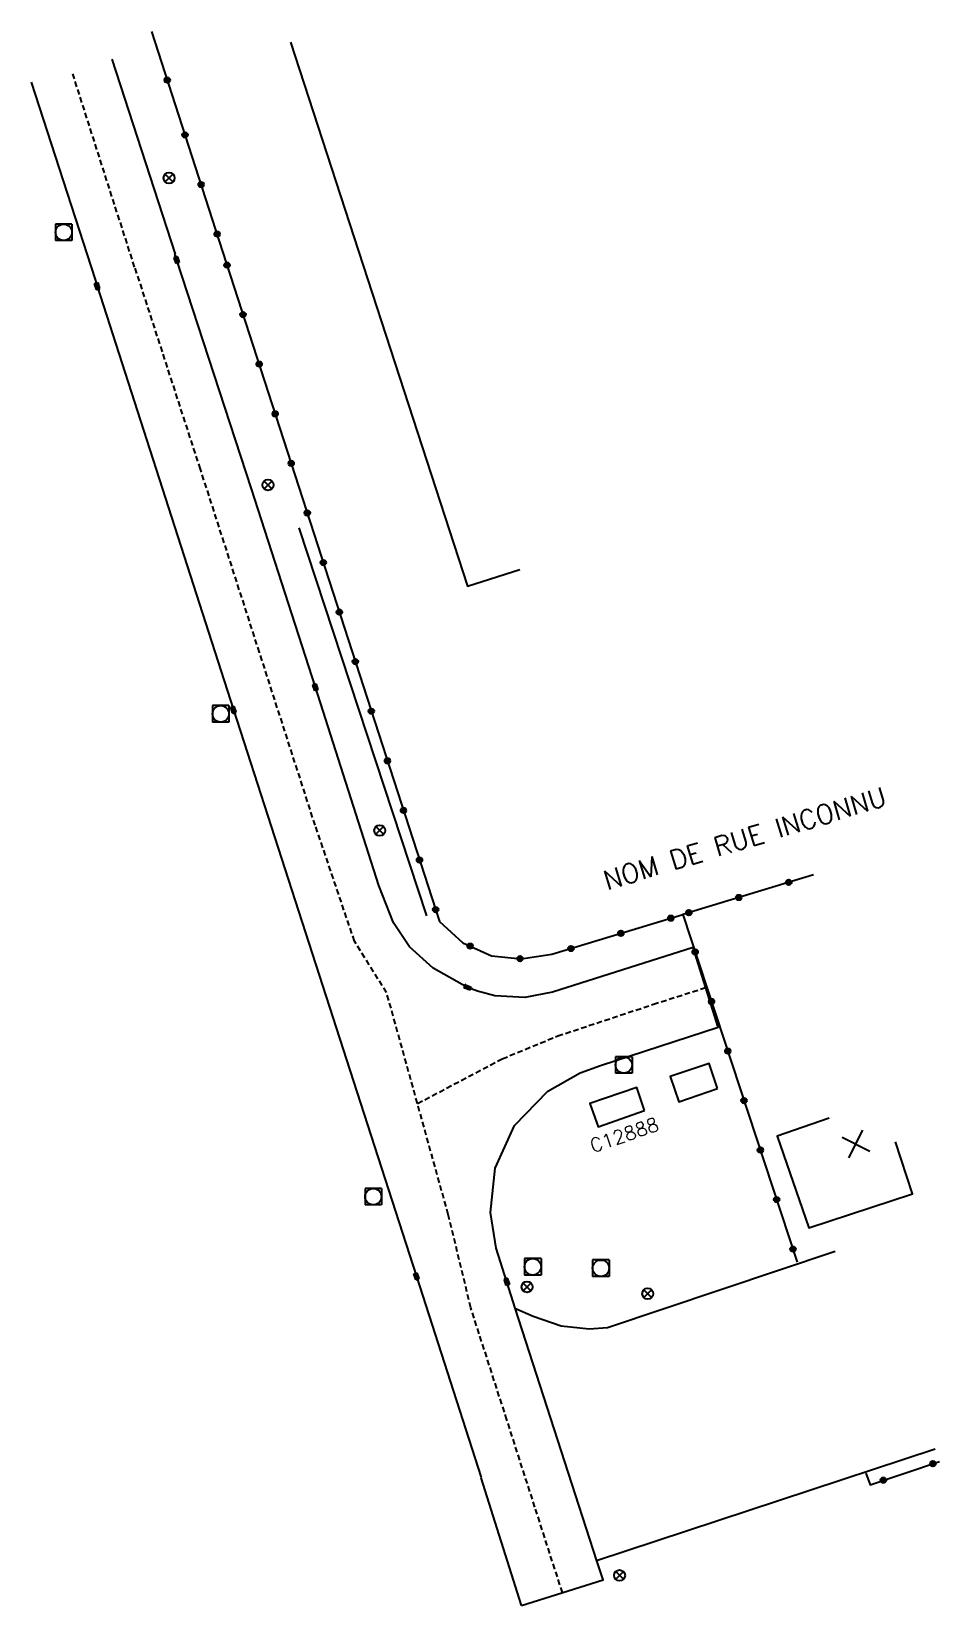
# Model space of a CAD drawing. Header units: millimetres. Extents: x 132000 to 133000, y 130999 to 132002.
# Drawn here: x 132492.2 to 132574.9, y 131000.1 to 131143.6 of the extents above; entities that cross this region are included whole.
import ezdxf
from ezdxf.enums import TextEntityAlignment as Align

# ---------------------------------------------------------------- set-up
doc = ezdxf.new("R2010")
doc.units = ezdxf.units.MM
doc.linetypes.add('DASHED', pattern=[0.75, 0.5, -0.25])
doc.layers.get('0').update_dxf_attribs({"linetype": 'CONTINUOUS'})
for name, color, linetype in [('W0001', 6, 'DASHED'), ('W0008', 7, 'CONTINUOUS'), ('W0100', 7, 'CONTINUOUS'), ('W0302', 3, 'CONTINUOUS'), ('W0322', 7, 'CONTINUOUS'), ('W0400', 7, 'CONTINUOUS'), ('W0420', 7, 'CONTINUOUS'), ('W0469', 7, 'CONTINUOUS'), ('W0984', 7, 'CONTINUOUS'), ('W0989', 7, 'CONTINUOUS'), ('W0991', 7, 'CONTINUOUS')]:
    doc.layers.add(name, color=color, linetype=linetype)
doc.styles.get("Standard").update_dxf_attribs({"font": 'romans.shx', "width": 0.85})

# ---------------------------------------------------------------- blocks, each defined once
blk = doc.blocks.new('T420')
for p, q in [((0.75, 0.75), (-0.75, 0.75)), ((-0.75, 0.75), (-0.75, -0.75)), ((0.75, 0.75), (0.75, -0.75)), ((0.75, -0.75), (-0.75, -0.75))]:
    blk.add_line(p, q)
blk.add_ellipse((0, 0), major_axis=(-0.53, 0.53), ratio=1, start_param=3.926991, end_param=10.210176)
blk = doc.blocks.new('t322o')
at = {"color": 0, "linetype": 'Continuous'}
for radius in [0.25, 0.15]:
    blk.add_circle((0, 0), radius, dxfattribs=at)
blk = doc.blocks.new('T400')
for p, q in [((-0.15, 0.3), (0.15, 0.3)), ((-0.15, -0.25), (-0.15, 0.3)), ((-0.15, 0.15), (0.15, 0.15)), ((-0.15, 0), (0.15, 0)), ((0.15, 0.3), (0.15, -0.25)), ((-0.15, -0.15), (0.15, -0.15)), ((-0.15, -0.25), (-0.15, -0.3)), ((-0.15, -0.3), (0.15, -0.3)), ((0.15, -0.3), (0.15, -0.25))]:
    blk.add_line(p, q)
blk = doc.blocks.new('t991o')
at = {"color": 0, "linetype": 'Continuous'}
for p, q in [((-1, 1), (1, -1)), ((-1, -1), (1, 1))]:
    blk.add_line(p, q, dxfattribs=at)
blk = doc.blocks.new('T469')
at = {"color": 0, "linetype": 'Continuous', "flags": 128}
for points in [[(-0.35, 0.35), (0.35, -0.35)], [(-0.35, -0.35), (0.35, 0.35)]]:
    blk.add_lwpolyline(points, dxfattribs=at)
at = {"color": 0, "linetype": 'Continuous'}
blk.add_circle((0, 0), 0.5, dxfattribs=at)

msp = doc.modelspace()

# ---------------------------------------------------------------- linework, layer by layer
at = {"layer": 'W0001'}
for points in [[(132501.63, 131122.15), (132495.94, 131139.94)], [(132540.6, 131001.32), (132538.09, 131009.11), (132535.54, 131017.07), (132532.26, 131027.27), (132530.2, 131035.79), (132524.59, 131056.01), (132521.67, 131060.7), (132518.08, 131071.27), (132513.01, 131087.02), (132507.63, 131103.73), (132501.66, 131122.16)], [(132527.4, 131045.9), (132535.12, 131049.98), (132540.17, 131052.06), (132548.88, 131054.95), (132553.64, 131056.48)]]:
    msp.add_lwpolyline(points, dxfattribs=at)
at = {"layer": 'W0008'}
msp.add_line((132536.88, 131000.15), (132533.19, 131011.79), dxfattribs=at)
at = {"layer": 'W0008', "flags": 128}
msp.add_lwpolyline([(132499.57, 131141.11), (132505.32, 131123.32)], dxfattribs=at)
at = {"layer": 'W0008'}
for points in [[(132498.08, 131121.02), (132492.24, 131139.01)], [(132536.88, 131000.15), (132544.32, 131002.5), (132543.72, 131004.21), (132536.3, 131027.25), (132535.54, 131029.65), (132534.56, 131032.72), (132534.05, 131035.96), (132534.46, 131040.01), (132536.24, 131043.9), (132539.28, 131047.04), (132542.23, 131048.7), (132544.08, 131049.38), (132554.77, 131052.85), (132552.5, 131060.12), (132539.69, 131056.04), (132537.19, 131055.56), (132534.45, 131055.72), (132532.87, 131056.13), (132531.94, 131056.49), (132528.82, 131058.25), (132526.67, 131060.2), (132525.22, 131062.36), (132523.89, 131065.79), (132518.1, 131083.84), (132512.27, 131101.93), (132505.47, 131122.79), (132505.3, 131123.32)], [(132498.03, 131121.01), (132498.22, 131120.4), (132510.63, 131081.79), (132520.93, 131049.9), (132527.3, 131030.15), (132533.19, 131011.8)], [(132565.44, 131032.41), (132544.7, 131025.45), (132543.02, 131025.34), (132540.49, 131025.62), (132537.93, 131026.49), (132536.26, 131027.21)], [(132543.71, 131004.24), (132551.89, 131006.96), (132574.56, 131014.42)]]:
    msp.add_lwpolyline(points, dxfattribs=at)
at = {"layer": 'W0100', "flags": 128}
msp.add_lwpolyline([(132515.82, 131142.64), (132531.96, 131093.06), (132536.72, 131094.59)], dxfattribs=at)
at = {"layer": 'W0100'}
for points in [[(132554.71, 131047.28), (132553.96, 131049.56), (132550.41, 131048.38), (132551.21, 131046.07), (132554.71, 131047.28)], [(132548.08, 131045.28), (132547.37, 131047.36), (132543.11, 131045.9), (132543.86, 131043.78), (132548.08, 131045.28)], [(132564.88, 131044.56), (132560.16, 131042.92), (132563.05, 131034.58), (132572.49, 131037.66), (132570.94, 131042.41)]]:
    msp.add_lwpolyline(points, dxfattribs=at)
at = {"layer": 'W0302'}
msp.add_line((132528.25, 131063.01), (132516.62, 131098.37), dxfattribs=at)
at = {"layer": 'W0322'}
msp.add_line((132563.48, 131066.75), (132551.57, 131063.13), dxfattribs=at)
at = {"layer": 'W0322', "flags": 128}
msp.add_lwpolyline([(132503.17, 131143.62), (132509.32, 131124.61)], dxfattribs=at)
at = {"layer": 'W0322'}
for points in [[(132509.32, 131124.59), (132529.39, 131062.5), (132531.52, 131060.55), (132534.15, 131059.37), (132536.84, 131059.1), (132539.65, 131059.51), (132551.57, 131063.13), (132561.99, 131031.43)], [(132568.24, 131012.21), (132568.63, 131011.16), (132574.94, 131013.27)]]:
    msp.add_lwpolyline(points, dxfattribs=at)

# ---------------------------------------------------------------- block references
for p, rotation in [((132504.61, 131139.19), 287.8809205646037), ((132506.23, 131134.19), 287.8809205646037), ((132507.69, 131129.67), 287.8809205646037), ((132509.15, 131125.15), 287.8809205646037), ((132510.05, 131122.33), 287.9117554614994), ((132511.51, 131117.81), 287.9117554614994), ((132512.98, 131113.3), 287.9117554614994), ((132514.44, 131108.77), 287.9117554614994), ((132515.9, 131104.26), 287.9117554614994), ((132517.36, 131099.73), 287.9117554614994), ((132518.82, 131095.21), 287.9117554614994), ((132520.28, 131090.7), 287.9117554614994), ((132521.74, 131086.18), 287.9117554614994), ((132523.2, 131081.66), 287.9117554614994), ((132524.66, 131077.14), 287.9117554614994), ((132526.12, 131072.62), 287.9117554614994), ((132527.58, 131068.1), 287.9117554614994), ((132561.21, 131066.06), 196.9187903265552), ((132556.66, 131064.68), 196.9187903265552), ((132529.05, 131063.58), 287.9117554614994), ((132550.47, 131062.8), 16.91567192685769), ((132552.12, 131063.3), 196.9187903265552), ((132545.92, 131061.41), 16.91567192685769), ((132532.19, 131060.25), 335.8167550966742), ((132541.38, 131060.03), 16.91567192685769), ((132552.69, 131059.71), 288.2036023165338), ((132536.74, 131059.11), 354.2157361108449), ((132554.18, 131055.2), 288.2036023165338), ((132555.66, 131050.68), 288.2036023165338), ((132557.14, 131046.17), 288.2036023165338), ((132558.63, 131041.66), 288.2036023165338), ((132560.11, 131037.15), 288.2036023165338), ((132561.6, 131032.63), 288.2036023165338), ((132574.34, 131013.07), 18.44583268635203), ((132569.83, 131011.57), 18.44583268635203)]:
    msp.add_blockref('t322o', p, dxfattribs=dict(at, rotation=rotation))
at = {"layer": 'W0400'}
for p, rotation in [((132505.47, 131122.79), 198.0511016845703), ((132498.22, 131120.4), 17.80633544921866), ((132518.1, 131083.84), 197.785285949707), ((132510.63, 131081.79), 17.81887817382816), ((132531.94, 131056.49), 248.8680877685546), ((132527.3, 131030.15), 17.88613891601565), ((132535.54, 131029.65), 197.6207199096679)]:
    msp.add_blockref('T400', p, dxfattribs=dict(at, rotation=rotation))
at = {"layer": 'W0420'}
for p in [(132495.18, 131125.32), (132509.48, 131081.42), (132546.19, 131049.42), (132523.37, 131037.41), (132537.9, 131031.02), (132544.1, 131030.89)]:
    msp.add_blockref('T420', p, dxfattribs=at)
at = {"layer": 'W0469'}
for p in [(132504.78, 131130.27), (132513.78, 131102.29), (132523.96, 131070.79), (132537.38, 131029.19), (132548.37, 131028.57), (132545.8, 131002.89)]:
    msp.add_blockref('T469', p, dxfattribs=at)
at = {"layer": 'W0991', "rotation": 18.06122261844803}
msp.add_blockref('t991o', (132567.33, 131042.21), dxfattribs=at)

# ---------------------------------------------------------------- texts
at = {"layer": 'W0984'}
msp.add_text('C12888', height=1.25, rotation=18.8865, dxfattribs=at).set_placement((132546.23, 131043.04), align=Align.MIDDLE)
at = {"layer": 'W0989'}
msp.add_text('NOM DE RUE INCONNU', height=1.75, rotation=16.9187, dxfattribs=at).set_placement((132557.2, 131070.07), align=Align.MIDDLE)

doc.saveas('drawing.dxf')
